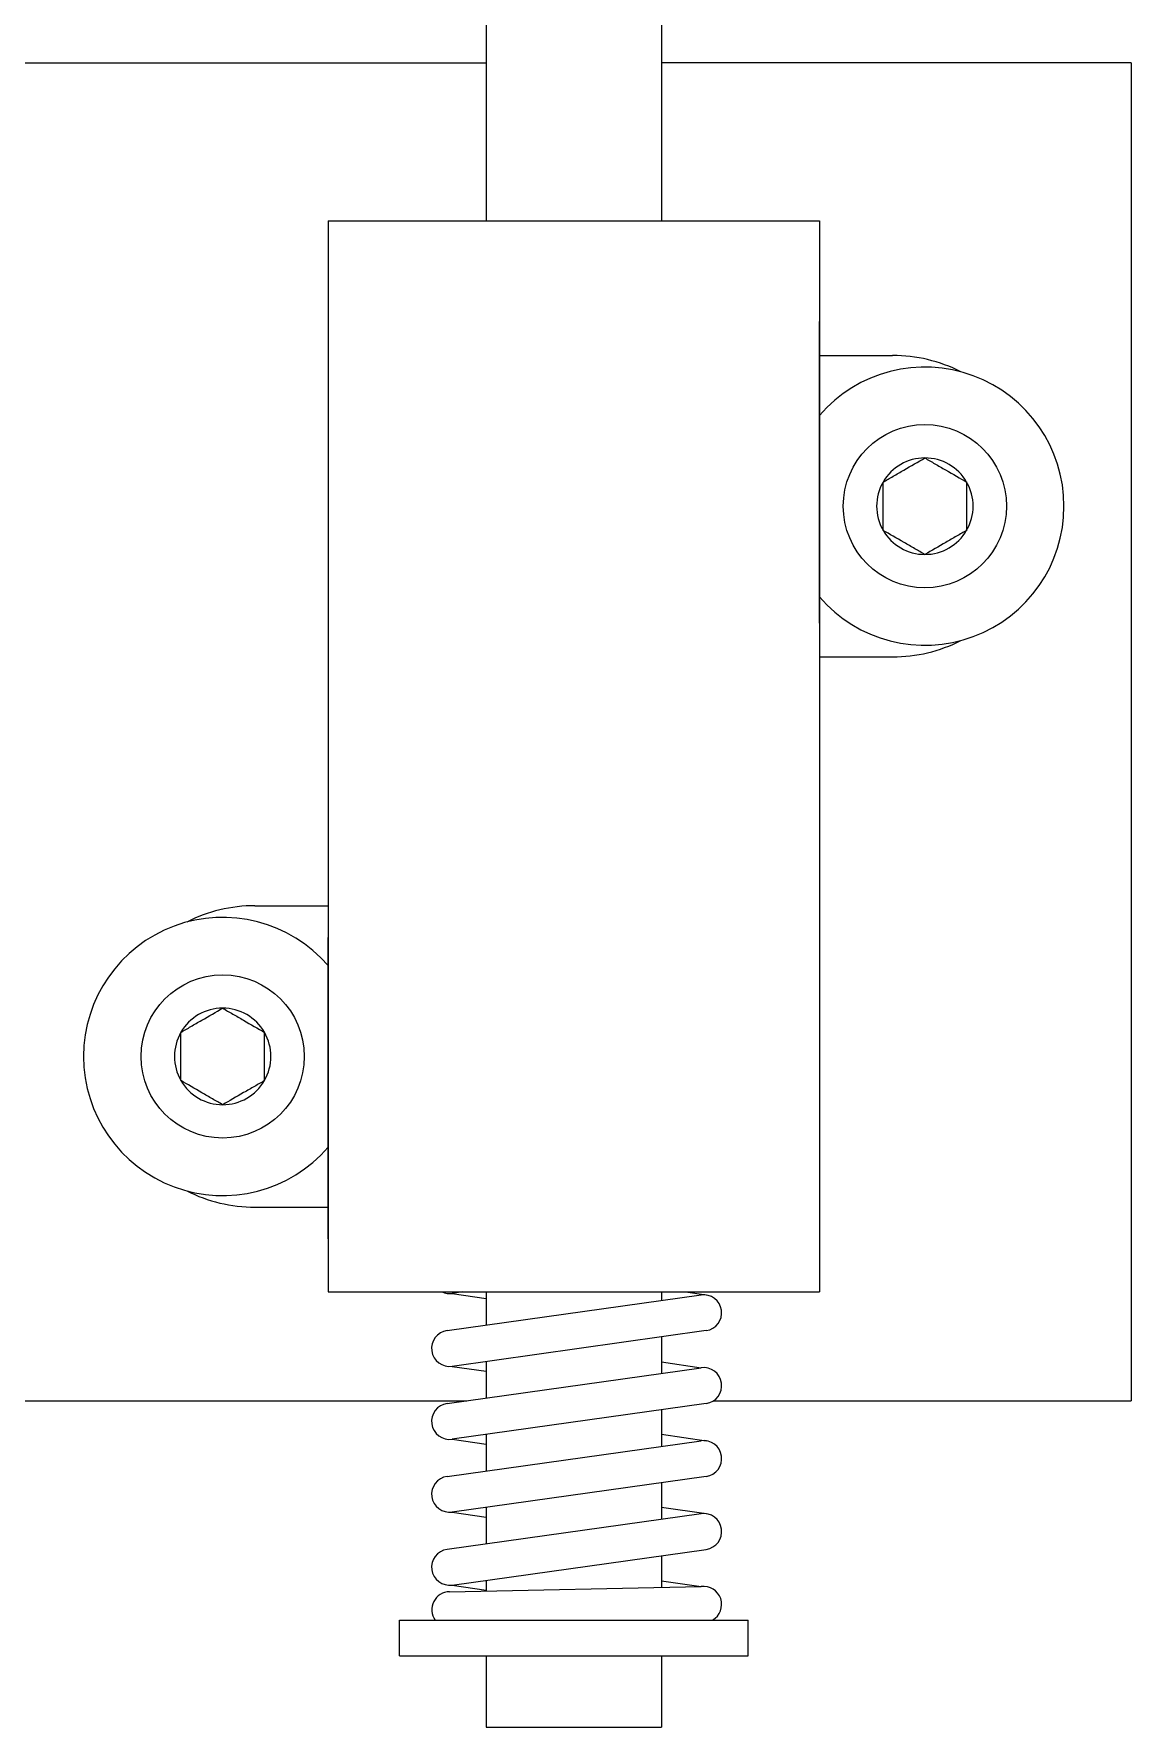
# Model space of a CAD drawing. Header units: inches. Extents: x -1 to 66.5, y -11.9 to 25.2.
# Drawn here: x 44.376 to 45.607, y 13.905 to 15.804 of the extents above; entities that cross this region are included whole.
import ezdxf

# ---------------------------------------------------------------- set-up
doc = ezdxf.new("R2010")
doc.units = ezdxf.units.IN
doc.header["$MEASUREMENT"] = 0
doc.linetypes.add('SLD-Solid', pattern=[0])
doc.layers.add('Fastener', color=134, linetype='Continuous')
doc.layers.add('Solenoid', color=6, linetype='Continuous')

msp = doc.modelspace()

# ---------------------------------------------------------------- linework, layer by layer
at = {"layer": 'Fastener', "linetype": 'SLD-Solid', "lineweight": 15}
for centre in [(45.3753, 15.2744), (44.5879, 14.6574)]:
    msp.add_circle(centre, 0.0915, dxfattribs=at)
at = {"layer": 'Fastener'}
for centre, start, end in [((45.3753, 15.2744), 220.7388, 139.2612), ((44.5879, 14.6574), 40.7388, 319.2612)]:
    msp.add_arc(centre, 0.156, start, end, dxfattribs=at)
at = {"layer": 'Fastener', "linetype": 'SLD-Solid', "lineweight": 15}
for centre, start, end in [((45.3753, 15.2744), 90, 150), ((45.3753, 15.2744), 30, 90), ((45.3753, 15.2744), 150, 210), ((45.3753, 15.2744), 330, 30), ((45.3753, 15.2744), 210, 270), ((45.3753, 15.2744), 270, 330), ((44.5879, 14.6574), 90, 150), ((44.5879, 14.6574), 30, 90), ((44.5879, 14.6574), 150, 210), ((44.5879, 14.6574), 330, 30), ((44.5879, 14.6574), 210, 270), ((44.5879, 14.6574), 270, 330)]:
    msp.add_arc(centre, 0.0541, start, end, dxfattribs=at)
for points, knots in [([(45.3284, 15.3014), (45.3321, 15.3035), (45.3358, 15.3057), (45.3436, 15.3102), (45.3477, 15.3126), (45.3599, 15.3196), (45.3679, 15.3242), (45.3753, 15.3285)], [0, 0, 0, 0, 0.25, 0.25, 0.5, 0.5, 1, 1, 1, 1]), ([(45.3753, 15.3285), (45.3789, 15.3264), (45.3827, 15.3242), (45.3905, 15.3197), (45.3945, 15.3174), (45.4068, 15.3103), (45.4148, 15.3057), (45.4222, 15.3014)], [0, 0, 0, 0, 0.25, 0.25, 0.5, 0.5, 1, 1, 1, 1]), ([(45.3284, 15.2473), (45.3284, 15.2557), (45.3284, 15.2648), (45.3284, 15.2791), (45.3284, 15.2838), (45.3284, 15.2928), (45.3284, 15.2972), (45.3284, 15.3014)], [0, 0, 0, 0, 0.5, 0.5, 0.75, 0.75, 1, 1, 1, 1]), ([(45.4222, 15.2473), (45.4222, 15.2557), (45.4222, 15.2648), (45.4222, 15.2791), (45.4222, 15.2838), (45.4222, 15.2928), (45.4222, 15.2972), (45.4222, 15.3014)], [0, 0, 0, 0, 0.5, 0.5, 0.75, 0.75, 1, 1, 1, 1]), ([(45.3753, 15.2202), (45.3716, 15.2224), (45.3679, 15.2245), (45.3601, 15.229), (45.356, 15.2314), (45.3437, 15.2384), (45.3358, 15.2431), (45.3284, 15.2473)], [0, 0, 0, 0, 0.25, 0.25, 0.5, 0.5, 1, 1, 1, 1]), ([(45.4222, 15.2473), (45.4185, 15.2452), (45.4148, 15.243), (45.407, 15.2385), (45.4029, 15.2362), (45.3906, 15.2291), (45.3827, 15.2245), (45.3753, 15.2202)], [0, 0, 0, 0, 0.25, 0.25, 0.5, 0.5, 1, 1, 1, 1]), ([(44.541, 14.6844), (44.5447, 14.6865), (44.5484, 14.6887), (44.5562, 14.6932), (44.5603, 14.6956), (44.5725, 14.7026), (44.5805, 14.7072), (44.5879, 14.7115)], [0, 0, 0, 0, 0.25, 0.25, 0.5, 0.5, 1, 1, 1, 1]), ([(44.5879, 14.7115), (44.5915, 14.7094), (44.5953, 14.7072), (44.6031, 14.7027), (44.6071, 14.7004), (44.6194, 14.6933), (44.6274, 14.6887), (44.6348, 14.6844)], [0, 0, 0, 0, 0.25, 0.25, 0.5, 0.5, 1, 1, 1, 1]), ([(44.541, 14.6303), (44.541, 14.6387), (44.541, 14.6478), (44.541, 14.6621), (44.541, 14.6668), (44.541, 14.6758), (44.541, 14.6802), (44.541, 14.6844)], [0, 0, 0, 0, 0.5, 0.5, 0.75, 0.75, 1, 1, 1, 1]), ([(44.6348, 14.6303), (44.6348, 14.6387), (44.6348, 14.6478), (44.6348, 14.6621), (44.6348, 14.6668), (44.6348, 14.6758), (44.6348, 14.6802), (44.6348, 14.6844)], [0, 0, 0, 0, 0.5, 0.5, 0.75, 0.75, 1, 1, 1, 1]), ([(44.5879, 14.6032), (44.5842, 14.6054), (44.5805, 14.6075), (44.5727, 14.612), (44.5686, 14.6144), (44.5563, 14.6214), (44.5484, 14.6261), (44.541, 14.6303)], [0, 0, 0, 0, 0.25, 0.25, 0.5, 0.5, 1, 1, 1, 1]), ([(44.6348, 14.6303), (44.6311, 14.6282), (44.6274, 14.626), (44.6196, 14.6215), (44.6155, 14.6192), (44.6032, 14.6121), (44.5953, 14.6075), (44.5879, 14.6032)], [0, 0, 0, 0, 0.25, 0.25, 0.5, 0.5, 1, 1, 1, 1])]:
    msp.add_open_spline(points, degree=3, knots=knots, dxfattribs=at)
at = {"layer": 'Solenoid'}
for p, q in [((44.8832, 15.9974), (44.8832, 15.5944)), ((45.08, 15.9974), (45.08, 15.5944)), ((42.608, 15.7714), (44.8832, 15.7714)), ((45.6066, 15.7714), (45.08, 15.7714)), ((45.6066, 15.7714), (45.6066, 14.2714)), ((45.6066, 15.7714), (45.6066, 14.2714)), ((44.7061, 15.5944), (44.7061, 15.4874)), ((44.7061, 15.5944), (45.2571, 15.5944)), ((45.2571, 15.5944), (45.2571, 14.8574)), ((44.7061, 15.4874), (44.7061, 15.1494)), ((45.2571, 15.1434), (45.2571, 15.4814)), ((45.2571, 15.4434), (45.3391, 15.4434)), ((44.7061, 15.1494), (44.7061, 14.3934)), ((45.2571, 15.1054), (45.3391, 15.1054)), ((45.2571, 14.8574), (45.2571, 14.5194)), ((44.6241, 14.8264), (44.7061, 14.8264)), ((44.7061, 14.4529), (44.7061, 14.7909)), ((45.2571, 14.5194), (45.2571, 14.3934)), ((44.6241, 14.4884), (44.7061, 14.4884)), ((44.7061, 14.3934), (45.2571, 14.3934)), ((44.857, 14.3934), (44.8452, 14.3917)), ((44.857, 14.3934), (44.8452, 14.3917)), ((44.8452, 14.3917), (44.8832, 14.3861)), ((44.8452, 14.3917), (44.8832, 14.3861)), ((44.8832, 14.3934), (44.8832, 14.3562)), ((45.08, 14.3934), (45.08, 14.3838)), ((45.107, 14.3934), (45.1301, 14.3901)), ((44.8396, 14.35), (45.1244, 14.3901)), ((45.13, 14.35), (44.8452, 14.3099)), ((45.08, 14.3429), (45.08, 14.3021)), ((44.8396, 14.2683), (45.1244, 14.3083)), ((44.8396, 14.2683), (45.1244, 14.3083)), ((44.8452, 14.3099), (44.8832, 14.3044)), ((44.8832, 14.3153), (44.8832, 14.2744)), ((45.08, 14.3148), (45.1244, 14.3083)), ((42.6664, 14.2714), (44.8616, 14.2714)), ((45.13, 14.2682), (44.8452, 14.2282)), ((45.13, 14.2682), (44.8452, 14.2282)), ((45.08, 14.2612), (45.08, 14.2203)), ((45.1384, 14.2714), (45.6066, 14.2714)), ((44.8396, 14.1865), (45.1244, 14.2265)), ((44.8452, 14.2282), (44.8832, 14.2226)), ((44.8452, 14.2282), (44.8832, 14.2226)), ((44.8832, 14.2335), (44.8832, 14.1926)), ((45.08, 14.2337), (45.1301, 14.2265)), ((45.13, 14.1865), (44.8452, 14.1464)), ((45.08, 14.1794), (45.08, 14.1386)), ((44.8396, 14.1048), (45.1244, 14.1448)), ((44.8452, 14.1464), (44.8832, 14.1409)), ((44.8832, 14.1518), (44.8832, 14.1109)), ((45.08, 14.152), (45.1301, 14.1448)), ((44.8452, 14.0647), (45.13, 14.1047)), ((45.08, 14.0977), (45.08, 14.0621)), ((44.8832, 14.07), (44.8832, 14.0581)), ((45.08, 14.0695), (45.1244, 14.063)), ((44.8422, 14.0572), (45.1244, 14.063)), ((44.8452, 14.0647), (44.8832, 14.0591)), ((44.7861, 14.0254), (45.1771, 14.0254)), ((44.7861, 13.9854), (44.7861, 14.0254)), ((44.826, 14.0254), (45.1372, 14.0254)), ((45.1771, 13.9854), (45.1771, 14.0254)), ((44.7861, 13.9854), (45.1771, 13.9854)), ((44.8832, 13.9854), (44.8832, 13.9054)), ((45.08, 13.9854), (45.08, 13.9054)), ((44.8832, 13.9054), (45.08, 13.9054))]:
    msp.add_line(p, q, dxfattribs=at)
for centre, radius, start, end in [((45.3391, 15.2744), 0.169, 63.1019, 90), ((45.3391, 15.2744), 0.169, 270, 296.8981), ((44.6241, 14.6574), 0.169, 90, 116.8981), ((44.6241, 14.6574), 0.169, 243.1019, 270), ((44.8424, 14.4117), 0.0202, 245.2412, 278), ((44.8424, 14.4117), 0.0202, 245.2412, 278), ((45.1272, 14.37), 0.0202, 278, 97.9961), ((44.8424, 14.33), 0.0202, 98, 278), ((45.1272, 14.2883), 0.0202, 278, 97.9961), ((45.1272, 14.2883), 0.0202, 278, 97.9961), ((44.8424, 14.2482), 0.0202, 98, 278), ((44.8424, 14.2482), 0.0202, 98, 278), ((45.1272, 14.2065), 0.0202, 278, 97.9961), ((44.8424, 14.1665), 0.0202, 98, 278), ((45.1272, 14.1247), 0.0202, 278, 97.9961), ((44.8424, 14.0847), 0.0202, 98, 278), ((44.8426, 14.037), 0.0202, 91, 215.0346), ((45.1272, 14.043), 0.0202, 299.4652, 97.9961)]:
    msp.add_arc(centre, radius, start, end, dxfattribs=at)

doc.saveas('drawing.dxf')
